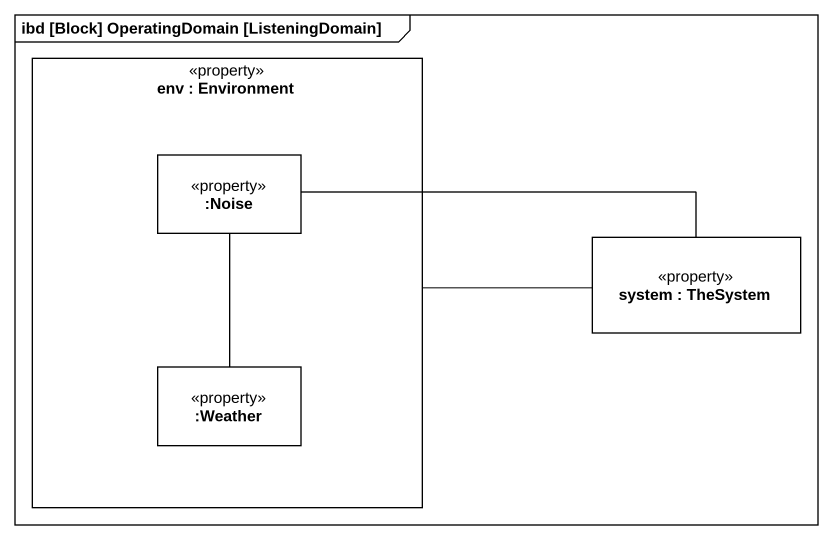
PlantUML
@startuml
mainframe ibd [Block] OperatingDomain [ListeningDomain]
rectangle "env : Environment" as env <<property>> {
  rectangle ":Noise" as Noise <<property>>
  rectangle ":Weather" as Weather <<property>>
}
rectangle "system : TheSystem" as system <<property>>
env -right- system
Noise -right- system
Noise -- Weather
@enduml
